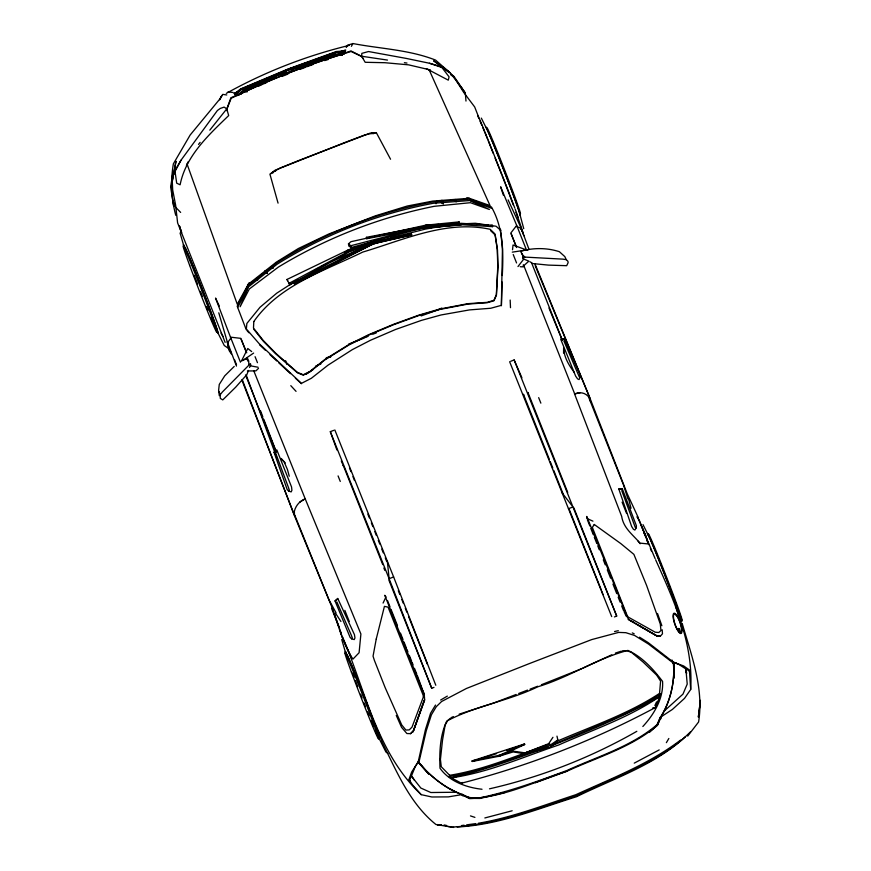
<?xml version="1.0" encoding="UTF-8"?>
<svg xmlns="http://www.w3.org/2000/svg" width="871" height="871" viewBox="0 0 871 871"><rect width="100%" height="100%" fill="white"/><g stroke="black" fill="none" stroke-linecap="round" stroke-linejoin="round"><path stroke-width="1.31" d="M563.57 353.093L563.624 348.16C564.038 357.132 568.883 365.352 574.218 372.331M502.121 282.03L501.402 305.721M502.295 275.519C503.503 252.111 503.427 227.984 491.451 206.993L469.6 199.132L432.941 201.887C377.872 212.143 324.121 233.101 276.673 262.868L247.876 285.666L237.195 306.222L245.796 328.53M455.315 223.705L459.278 223.237L459.104 221.898L425.473 225.219L382.325 234.756M622.308 488.838L618.715 488.729L631.627 526.454L633.413 529.263L634.894 530.047L636.276 527.815L636.396 525.757L622.308 488.838L618.856 489.262M429.762 69.822L408.608 64.846L384.917 62.712L365.167 62.287L361.628 56.234L361.835 53.371L368.52 51.531L406.496 58.466L429.447 63.245L441.27 66.653L449.077 76.866L448.282 80.143L426.398 68.657M682.189 623.44C691.411 655.297 704.051 688.33 698.586 722.005L687.698 736.115M175.757 215.311C171.239 198.523 170.509 181.048 173.351 163.89L190.15 135.027L219.851 98.989L222.149 95.135L219.644 99.773L221.67 95.864M246.286 329.761L246.852 323.479L260.015 307.267L276.771 293.157L297.24 279.95M512.529 249.759L513.03 245.012L527.75 250.423M700.415 700.295L698.357 717.127L699.838 705.183M172.817 173.22L170.64 187.015L173.699 206.405M171.282 187.134L172.11 182.148M172.273 181.255L175.964 161.364L172.273 181.255L172.687 189.943L175.615 205.044L177.608 222.9L225.132 342.368M249.52 367.431L250.772 365.014L250.423 363.599L222.388 391.994L220.178 394.726L220.298 398.417L222.78 399.898L235.703 387.16L245.796 375.793M673.174 663.201L671.987 660.011M462.719 795.005C445.462 788.658 430.601 776.486 418.82 762.702L426.257 730.791L431.417 714.786L436.317 706.642L441.597 701.503L466.464 688.46L528.991 663.724L591.67 639.597L618.617 632.411L625.835 632.684L634.632 635.482L648.492 644.061L673.588 663.277C674.938 681.862 670.485 701.427 660.37 717.29L672.39 709.44L684.508 698.39L690.681 689.494C693.599 643.571 674.034 600.685 655.623 559.792M508.12 199.884L520.793 227.32L520.237 227.908L516.427 226.504M174.951 170.988L175.202 170.106L173.481 174.363L181.016 160.199L217.412 110.497L220.265 108.44L224.141 107.1L226.743 108.875L228.692 115.56C208.452 135.157 185.795 155.953 180.112 184.794L176.693 183.171L174.897 170.607L181.016 160.199M557.277 741.156C591.714 726.251 628.067 714.089 659.543 693.381L660.577 681.155L656.669 675.123L643.038 662.014L631.41 652.346L626.619 650.67L622.362 650.811M343.185 54.329L343.914 51.879L345.743 50.083M659.543 693.381L660.751 694.045L655.373 707.513C594.174 740.328 528.643 765.892 461.401 783.214L449.142 776.627L449.621 775.299C484.211 769.779 516.83 755.484 549.775 743.932M424.068 700.676L413.398 730.715L410.491 733.654L406.888 733.534L401.553 727.329L396.261 715.429M343.805 53.85L344.644 51.422M424.7 699.903L413.475 730.867L410.535 733.72M436.023 203.781L436.937 201.234M408.782 779.981L411.656 772.065L418.211 761.787L425.484 729.452L430.568 713.262L435.522 705.053M413.039 731.999L424.613 699.598L424.449 696.8L422.228 689.592L384.764 595.285L386.038 596.831L383.077 603.059M226.808 109.125L230.848 97.824L237.271 94.972M227.353 111.074L226.906 109.038L231.196 98.249C267.081 81.079 304.458 65.673 342.706 54.046M246.558 375.259L248.507 370.458M248.268 287.038L240.113 306.744L249.302 288.998L278.317 267.125C325.928 238.131 379.506 217.238 434.161 206.318L470.438 202.693L489.382 209.465L469.992 200.504L433.333 203.27C378.264 213.537 324.524 234.495 277.065 264.251L248.268 287.038L237.587 307.572M351.394 46.315L352.973 43.55C380.54 48.841 409.087 49.669 435.587 60.099L450.111 72.816L455.577 79.555L463.818 92.566L474.684 106.959L478.277 116.137M557.832 739.915L556.907 742.059L550.037 747.242L525.398 753.84L513.117 751.934L498.234 756.474L498.016 755.734L513.03 751.14L525.137 752.882L549.623 745.522L557.832 739.915L556.972 736.126M660.708 717.595L657.257 725.26L649.537 732.304M342.455 636.766C365.493 690.67 376.849 752.827 421.205 794.657L431.853 796.987L448.325 796.889L462.512 794.504C465.245 797.509 474.336 798.555 479.79 797.825C509.633 791.619 538.289 781.069 566.825 770.541C597.288 756.561 631.225 746.73 657.028 724.672C657.888 724.639 660.828 712.881 661.024 718.662M654.883 705.532L656.592 701.874M186.416 165.479L187.08 164.096L237.271 304.24L249.171 282.683M657.028 724.672L660.849 716.975L657.638 725.129C631.78 747.34 597.648 757.095 567.075 771.173C535.11 781.45 503.438 797.531 469.436 798.576L461.957 794.592L462.915 795.974M241.321 361.269L247.778 348.52L251.686 351.557M186.688 164.684L188.299 161.581M580.293 377.274L579.019 379.56L577.538 378.831L575.644 376.109L560.674 339.124L564.256 339.08L580.282 375.205L580.293 377.274L579.324 377.001L563.831 340.855M666.369 742.669L668.841 738.477M660.577 717.791C670.637 701.329 675.112 681.274 673.403 662.2L648.122 642.569L639.543 637.18M685.303 736.866C654.665 765.141 613.467 778.598 576.504 796.715C537.385 808.887 498.56 825.055 457.166 826.982M346.223 47.48L347.627 45.227M552.943 737.302L548.676 743.671L525.137 752.882M337.839 598.932L335.03 600.946L350.131 637.463L351.71 638.868L352.341 637.931L351.361 635.34L336.805 601.817M231.207 337.621L228.158 341.9L227.287 341.857L218.784 312.809M275.987 451.069L274.049 452.332L287.19 489.589L288.671 491.07L289.324 490.177L288.464 487.542L275.737 453.29M517.984 266.548L523.711 259.144L521.99 253.363M198.523 144.412L200.134 142.376M209.813 130.138L226.743 108.875M690.431 731.89C659.303 762.974 614.882 776.54 576.286 795.909C535.894 808.669 495.534 824.87 452.811 826.993M503.351 195.169L500.64 186.797L516.699 225.447L510.798 233.036L516.253 246.482M273.625 76.702L285.83 70.693L299.199 66.719L286.995 72.729L273.625 76.702L286.417 71.716M253.744 370.719L305.209 498.843C299.711 501.054 295.857 505.43 294.376 511.179L294.442 514.369L328.955 599.738L336.032 612.792M234.223 366.441L224.718 375.869L219.274 384.438L218.621 390.252L219.318 395.695M258.513 368.324L255.932 370.872L247.397 370.992M642.842 726.501C653.914 714.568 663.691 698.335 662.559 681.383C653.49 669.32 641.927 656.538 627.882 650.419C596.689 658.476 568.883 677.453 537.886 686.751C508.664 700.948 475.25 705.858 446.725 721.112C439.942 735.276 439.311 752.773 440.007 768.233C449.338 781.516 466.595 787.58 482.022 789.257M235.377 94.885L241.147 89.778L288.573 69.876L336.968 52.391L344.698 52.216M238.044 95.059L241.888 91.662L243.347 91.597M240.679 94.384L244.522 90.987L276.586 77.138M423.633 227.69L351.155 247.538L348.868 246.112L348.465 243.858L350.948 241.692L366.637 238.229M664.312 710.965L682.962 694.133L687.219 684.094L685.902 668.982L678.378 664.127L673.414 662.2L674.132 678.095L673.806 663.201M234.941 94.678L240.984 89.473L288.421 69.56L336.805 52.075L344.807 51.803M240.331 94.144L244.359 90.682L252.274 87.361M450.296 718.346L447.759 720.469L445.168 725.031L442.501 740.274L440.432 759.512L441.281 766.73L449.621 775.299M235.137 93.861L240.69 89.256L288.192 69.332L336.642 51.814L345.079 51.367M238.273 95.168L243.826 90.562L272.612 78.009M234.745 93.643L240.538 88.951L288.029 69.016L336.478 51.498L343.947 51.03M236.912 95.734L243.662 90.246L274.844 76.757M247.527 284.839L276.336 262.117L298.339 248.529L328.661 234.059L375.129 215.932L407.269 206.024L432.68 201.103L469.306 198.283L490.035 205.6L429.076 69.658L430.514 70.213M242.454 360.67L253.635 353.071M344.263 53.218L350.98 50.943L361.781 56.452M680.599 740.056C649.037 764.074 611.627 778.38 575.818 794.711C543.678 805.218 511.767 817.651 478.321 823.258M660.751 694.045C628.753 714.525 592.574 727.514 557.832 742.571L554.087 743.932M520.869 229.378L521.348 229.073L523.907 235.714M636.832 731.313C590.995 757.563 541 777.084 489.502 788.821M440.628 700.034L447.324 696.114M373.703 242.857L381.128 240.113L348.542 251.403L289.02 283.347L289.814 284.839L348.944 252.002L371.231 243.771M226.286 93.371C264.828 71.934 306.45 55.711 349.315 45.357M314.485 270.315L319.102 267.833M321.41 266.602L327.169 263.499M335.03 600.946L337.698 598.388L354.443 634.621L354.954 637.931L354.225 639.575L351.71 638.868M634.251 763.138L659.195 749.92M365.559 337.545L368.302 336.119M461.401 783.214L462.86 782.452M294.028 282.814L372.984 242.476L411.145 233.722L411.645 235.018L373.507 243.76L294.518 284.12L294.028 282.814L294.518 284.12M294.496 283.968L373.409 243.64L411.624 234.865M242.639 360.256L247.538 358.395L248.725 361.073L248.801 364.807M344.568 252.427L348.204 250.619M299.678 502.186L305.209 498.843L360.899 634.001L359.092 652.738L352.907 659.151C346.832 649.984 342.728 639.39 339.701 628.862M239.177 94.449C275.127 77.029 313.037 63.115 351.057 51.476L361.639 56.452L362.869 58.194M234.157 93.556L237.718 91.836M289.814 284.839L286.995 279.46L347.834 250.097L380.573 238.85L381.128 240.113L376.065 241.735M252.024 87.47L275.236 77.301M258.916 86.044L262.443 84.356M244.424 91.085L250.946 87.993M274.049 452.332L276.815 449.904L291.556 486.976L291.916 490.297L291.154 491.897L288.671 491.07M234.223 93.36L237.707 91.716M611.79 654.796L582.851 668.177M438.146 309.749L441.771 308.051M524.68 744.531L499.747 756.104L472.267 761.472L472.115 760.895L524.527 743.954L524.68 744.531L506.78 750.312M275.802 170.781L272.383 172.36L280.222 167.983L299.33 160.286L370.077 133.154L376.305 132.621L390.546 159.23M451.134 717.639L453.377 716.615M524.527 743.954L499.562 755.255L472.115 760.895M271.044 173.634L273.287 172.632M329.478 262.258L365.951 246.667M275.824 74.656L279.471 73.11M281.899 72.064L287.974 69.473L281.747 72.108M263.684 83.845L266.167 82.821M541.414 684.737L581.632 668.721M281.954 76.441L287.931 74.079M372.821 334.235L376.424 332.82M336.925 449.991L330.316 431.678L333.691 430.361M510.754 361.269L514.14 359.941L521.914 377.796M435.794 685.248L393.627 576.94L389.119 578.703L330.316 431.678M568.436 508.718L572.944 506.955L616.701 616.058L614.447 616.94M388.825 579.934L431.711 688.253L433.976 687.371M298.764 67.394L335.651 54.35L343.12 53.871M298.927 67.709L335.814 54.666L343.043 54.285M299.156 67.949L335.727 55.025L342.401 54.786M296.913 69.179L335.89 55.33L342.325 55.189M299.907 69.44L305.895 67.132M348.705 344.067L364.361 338.013M516.155 694.459L493.4 703.158L459.137 714.166M518.681 693.49L527.532 690.104M530.058 689.146L537.636 686.239M307.093 66.664L313.386 64.356M421.183 315.912L436.926 310.196M539.095 749.376C509.568 759.697 480.073 771.39 449.142 776.627M535.338 782.757L567.065 771.194M548.142 746.97C516.231 758.565 484.243 770.312 451.091 777.857C488.348 772.621 523.242 756.932 558.714 744.988C592.846 729.756 629.123 717.693 660.033 696.31C625.084 715.995 587.871 731.346 550.624 746.066M301.899 64.498L289.205 69.016L309.14 61.972M222.747 94.373L226.765 94.961M368.466 245.807L393.518 237.271L425.266 229.117L442.642 226.112M372.799 133.796L376.305 132.621M615.394 653.087L621.197 651.192M525.398 753.84L535.458 750.573M472.267 761.472L496.557 753.622M371.046 133.688L373.354 132.958L364.807 134.972L345.547 142.245L275.138 170.204L269.923 174.146L278.056 203.128M362.129 246.177L369.729 243.749M331.426 54.47L335.095 53.316M339.995 51.792L344.894 50.268M330.86 56.985L335.455 55.559M324.665 60.589L328.411 59.435M348.062 45.052L352.973 43.55M340.115 51.879L345.177 50.344M347.834 250.097L381.128 240.113M627.915 498.887L623.44 484.809L588.35 396.468C584.681 392.56 579.542 391.634 574.816 394.215L523.721 265.372M653.751 707.96L655.373 707.513L652.695 707.96M484.842 817.956L512.17 810.77M348.465 243.858L350.795 245.72L424.896 226.623L459.061 222.943M505.038 792.436L480.052 798.457L469.839 798.402L462.512 794.929M417.699 227.658L421.608 226.732M369.25 237.652L371.863 237.075M374.476 236.498L379.712 235.333M614.534 631.519L618.301 630.702M525.746 250.119L512.268 252.144M461.521 224.783L421.031 228.485L366.735 238.687L366.419 237.315L420.671 227.026L461.086 223.314L492.202 225.208L492.55 226.667L461.401 224.685L420.987 228.398M580.369 392.647L574.49 393.757L621.676 516.372C623.484 528.272 632.901 534.642 639.967 543.123L648.133 543.94L645.923 535.85L637.354 516.808M561.958 339.472L564.256 339.08M461.478 825.566L464.069 825.218M466.66 824.859L475.729 823.618M533.237 263.619L548.447 265.111L566.673 265.688L568.121 262.683L567.903 261.235L566.259 259.656L562.829 259.133L524.81 257.097L522.633 257.37L522.981 258.774L528.849 261.148L522.458 266.864L520.216 266.7M427.563 227.015L432.854 226.384M438.135 225.752L440.78 225.437M446.061 224.816L451.352 224.185M456.578 223.444L459.278 223.237L459.104 221.898M425.473 225.219L438.995 224.424M441.695 224.272L444.406 224.108M456.578 223.401L459.278 223.237M457.21 224.076L459.79 223.967M462.37 223.847L475.294 223.259L488.272 225.11M245.829 91.891L247.277 91.836M337.708 54.263L344.154 54.122M219.296 306.026L215.529 298.067L230.477 337.153L240.886 338.362L246.177 351.884M660.436 636.2L656.767 635.917L628.122 619.444M233.221 92.5L228.006 91.912M441.586 825.055L437.144 824.597L441.162 825M444.177 825.316L446.769 825.577M443.84 825.273L446.518 825.545M448.086 826.47L451.624 826.862M490.863 225.491L496.056 226.231L500.814 230.434M361.628 56.234L387.497 60.088M404.384 62.668L406.975 63.06M453.639 827.45L435.946 824.499C409.381 803.182 396.261 770.454 381.433 740.807M466.725 197.859L469.306 198.283M250.358 365.82L258.088 367.235M636.276 527.815L635.297 527.51L621.752 490.613M470.46 815.898L474.913 817.379M429.447 63.245L444.722 68.504L450.111 72.816L433.649 60.807L444.722 68.504L440.704 66.49L441.51 66.958M462.512 794.504C445.212 788.538 430.568 776.246 418.603 762.789M469.992 200.504L491.843 208.354M673.588 663.277L673.414 662.2L683.637 665.934L689.865 670.289M673.37 662.232L678.378 664.127M235.17 94.144L238.164 95.342M588.067 518.996L592.944 521.152M236.019 93.981L238.926 95.287M462.316 794.428L469.6 797.814M632.313 632.89L634.186 633.805M449.665 788.712L456.056 792.24L430.84 792.523L420.835 788.048L411.406 776.105L415.14 766.85L418.265 761.787L428.576 773.905L418.265 761.787L418.82 762.702M529.949 261.768L532.137 263.009M657.877 636.451L629.167 619.771L627.479 617.572L586.76 516.449L586.847 518.463M631.214 620.925L633.413 622.242M638.911 625.53L656.69 635.765L660.392 636.124L662.483 633.783L662.178 629.766M271.099 266.733L273.374 268.137M412.451 776.758L411.406 776.105L409.49 780.176L412.451 784.771L421.205 794.657M228.137 348.193L224.272 345.504L216.857 330.817M387.867 753.361L385.929 752.011L377.916 736.115A46.936 1.187 68.7 0 0 374.726 724.28M450.579 74.645L453.617 76.953L465.07 92.696L453.987 76.43L450.971 74.079M445.941 70.159L447.955 71.727M640.174 543.754L638.051 541.141M295.389 378.188L301.475 383.752M276.749 360.953L269.977 354.639M278.709 362.772L290.479 373.648M259.504 344.764L265.22 350.153M490.515 230.554L495.251 235.072L497.493 250.021L497.972 267.179L496.437 295.149L493.988 300.767L487.183 302.738L468.054 304.055L439.942 309.423L418.951 315.509L393.529 324.741L368.575 335.172L349.021 344.905L324.763 359.984L309.804 371.971L303.315 375.172L297.425 372.81L275.769 353.887L263.434 341.367L253.831 329.292M524.81 257.097L522.143 254.365L520.804 251.752L521.304 251.044C533.662 247.691 547.173 247.712 559.389 251.708L564.833 256.618L566.259 259.656M180.645 212.415L175.507 207.135L172.883 200.45M285.263 462.926L281.028 458.44L284.131 461.924L287.452 469.556L289.259 476.241M290.794 385.657L296.053 391.362M247.168 330.762L248.932 332.766M245.916 328.476L259.242 343.762L301.442 383.371L311.372 378.264L328.106 365.101L352.439 349.565L370.491 340.267L395.641 329.445L421.477 320.365L441.074 314.964L469.545 309.902L490.754 308.258L501.369 305.351L502.447 248.856L500.444 229.149M509.633 361.705L562.154 492.942L572.944 506.955L514.14 359.941M637.017 516.873L639.205 520.031L647.872 542.1M231.348 352.853L228.583 348.716L227.287 341.857L236.477 366.092M231.359 353.942L229.236 350.708L227.843 343.62M335.64 613.424L340.931 621.48M441.031 201.647L442.316 203.651M461.586 87.775L465.397 94.003L465.985 101.058M221.005 333.114L223.096 336.522M351.536 657.747L341.682 636.146L340.43 631.279M286.995 279.46L287.67 280.723M382.021 740.633L374.955 724.334M246.569 358.264L248.191 361.498M481.336 118.108L487.357 130.225A46.936 1.187 68.7 0 1 507.651 180.232A46.936 1.187 68.7 0 1 519.747 214.658M643.005 524.614L649.026 536.732M412.941 777.781L413.932 779.839M294.975 516.601L241.844 379.974M492.55 226.667L492.202 225.208M624.224 611.997L626.303 616.363M640.784 524.571L655.101 558.572M638.454 518.005L627.262 493.803L589.896 398.014L535.055 264.087M478.636 116.888L484.374 130.639M611.692 616.603L562.154 492.942M241.136 339.32L246.722 352.82M548.97 308.029L562.328 340.419M334.823 429.926L393.627 576.94M520.314 227.625L520.662 228.474M528.904 249.073L520.793 227.32L523.253 233.722M535.186 265.677L590.298 399.016L590.429 401.302M618.17 597.212L620.185 602.188M621.687 605.933L623.701 610.909M484.842 131.793L505.332 183.16M495.142 158.195L501.696 174.581M516.699 225.447L526.182 249.248M531.713 263.162L562.405 340.289M622.101 502.175L626.543 513.335M567.729 492.42L527.957 392.494L528.207 393.594M549.296 459.202L523.449 394.247L523.689 395.347M550.287 461.706L552.78 467.956M553.771 470.449L563.221 494.184M441.924 200.265L443.393 203.966M349.467 467.923L350.959 471.668M352.951 476.666L354.443 480.411M367.856 514.14L369.348 517.886M371.34 522.883L372.832 526.628M374.824 531.626L376.316 535.371M378.297 540.368L379.789 544.114M381.781 549.111L383.273 552.856M385.265 557.854L386.757 561.599M382.739 564.615L342.967 464.689L343.218 465.778M341.28 460.922L342.249 463.35M255.072 356.675L257.457 362.674M344.851 610.375L349.293 621.524M240.461 362.216L230.477 337.153M245.502 374.857L276.227 451.973M331.513 608.274L339.287 627.762L334.181 613.336M513.226 254.539L516.557 262.944M587.348 519.715L589.841 525.975M590.832 528.479L593.325 534.74M594.316 537.233L596.798 543.493M597.8 545.997L599.292 549.753M603.298 559.813L605.291 564.854M607.294 569.884L610.593 578.17M612.944 584.093L616.722 593.587M538.67 397.633L540.858 403.153M455.152 199.448L456.132 201.909M616.701 616.058L573.815 507.739M569.296 509.502L601.24 589.863M398.319 590.734L399.822 594.501M401.814 599.52L403.317 603.287M405.309 608.306L406.811 612.073M408.804 617.093L427.454 664.366M383.861 568.012L384.819 570.407M264.969 270.75L265.949 273.211M338.079 475.914L340.267 481.434M387.53 600.587L390.012 606.847M391.014 609.352L397.481 625.618M400.475 633.152L402.979 639.445M403.981 641.96L406.485 648.253M406.953 649.439L407.889 651.802M409.305 655.362L411.656 661.285M412.135 662.472L413.072 664.834M414.487 668.395L416.85 674.328M650.376 548.458L651.366 550.951M488.217 140.699L493.16 153.187M417.329 675.58L424.46 695.134M505.768 184.293L507.956 189.943M511.277 233.896L516.547 247.516M523.253 264.849L524.211 267.321M234.582 359.81L236.531 364.84M242.378 379.952L294.028 514.63L332.57 608.807L340.964 634.099M260.407 410.513L262.824 416.806M263.793 419.321L276.368 452.016M508.392 191.076L514.794 208.082M411.145 233.722L411.645 235.018M601.676 591.028L602.982 594.534M246.373 375.499L276.771 457.689M675.852 606.902L680.077 620.217M515.207 209.214L518.06 217.184M219.046 391.558L220.178 394.726M657.507 613.467L661.873 625.737M431.711 688.253L389.119 578.703L387.345 561.164M285.623 360.692L286.875 364.35M380.573 238.85L380.921 239.895M227.875 341.759L228.158 342.63M685.934 671.247L686.62 673.414L685.902 668.982L689.462 670.91L690.681 689.494M423.175 691.171L423.883 693.479M179.644 226.351L181.582 232.807L181.266 230.369M179.524 226.068L181.288 232.034M519.606 213.275L523.743 228.638M341.726 639.51L345.308 651.835M180.057 233.003L184.01 246.558M628.633 499.083L631.029 508.261M366.419 237.315L366.778 238.774M350.795 245.72L351.155 247.538M266.907 270.914L267.364 273.385M266.809 270.892L267.049 273.298M510.166 300.049L510.493 307.681M345.275 651.41A47.284 1.198 68.7 0 1 367.246 704.704A47.284 1.198 68.7 0 1 377.905 736.463M377.502 735.581A47.284 1.198 68.7 0 1 375.455 730.932M373.55 726.447A47.284 1.198 68.7 0 1 371.1 720.524M369.13 715.679A47.284 1.198 68.7 0 1 367.595 711.89M365.504 706.642A47.284 1.198 68.7 0 1 364.045 702.984M362.064 697.943A47.284 1.198 68.7 0 1 360.594 694.176M357.709 686.707A47.284 1.198 68.7 0 1 355.39 680.621M353.985 676.93A47.284 1.198 68.7 0 1 352.603 673.229M354.17 677.017A46.936 1.187 68.7 0 1 352.799 673.348M345.526 651.682A46.936 1.187 68.7 0 1 346.364 653.152M347.05 654.578A46.936 1.187 68.7 0 1 374.258 722.984M183.759 246.297A47.284 1.198 68.7 0 1 202.05 289.052A47.284 1.198 68.7 0 1 216.933 331.394M213.188 323.021A47.284 1.198 68.7 0 1 210.945 317.665M207.962 310.392A47.284 1.198 68.7 0 1 206.449 306.668M202.388 296.467A47.284 1.198 68.7 0 1 200.406 291.437M197.488 283.935A47.284 1.198 68.7 0 1 194.168 275.301M256.705 277.707A48.003 1.219 68.7 0 1 257.664 280.212M185.381 248.072A46.936 1.187 68.7 0 1 205.676 298.089A46.936 1.187 68.7 0 1 217.772 332.504M647.501 533.466A47.284 1.198 68.7 0 1 668.612 584.506A47.284 1.198 68.7 0 1 680.828 619.956M648.721 535.469A46.294 1.176 68.7 0 1 667.502 579.585A46.294 1.176 68.7 0 1 680.523 617.387M643.909 532.769A65.369 1.655 68.7 0 1 645.28 536.024M647.273 540.815A65.369 1.655 68.7 0 1 648.851 544.647M647.501 533.836A46.936 1.187 68.7 0 1 663.473 571.724A46.936 1.187 68.7 0 1 681.046 618.998M681.274 619.782A46.936 1.187 68.7 0 1 681.416 621.165M485.844 126.959A47.284 1.198 68.7 0 1 505.169 173.405A47.284 1.198 68.7 0 1 519.998 214.93M486.911 127.602A46.294 1.176 68.7 0 1 507.575 177.575A46.294 1.176 68.7 0 1 519.53 212.284M477.602 115.669A65.369 1.655 68.7 0 1 478.952 118.641M480.019 121.058A65.369 1.655 68.7 0 1 481.815 125.25M482.686 127.308A65.369 1.655 68.7 0 1 487.727 139.458M502.197 175.844A65.369 1.655 68.7 0 1 509.339 194.462M509.851 195.812A65.369 1.655 68.7 0 1 513.291 204.979M516.013 212.372A65.369 1.655 68.7 0 1 522.698 233.232M315.454 366.245A35.755 20.185 -22.2 0 1 320.931 363.893M328.334 357.415A33.806 19.075 -22.4 0 1 330.73 356.925M326.244 357.752A35.755 20.175 -22.4 0 1 330.087 356.827M306.048 374.399A33.806 19.075 -22.2 0 1 309.891 371.59M310.914 370.926A33.806 19.075 -22.2 0 1 313.048 369.642M253.809 321.541L253.483 328.062L263.173 340.354L275.584 353.103L297.359 372.331L303.26 374.748L309.76 371.569L324.72 359.581L348.977 344.491L368.531 334.758L393.485 324.328L418.907 315.095L439.899 309.009L468.021 303.663L487.139 302.346L493.933 300.332L496.361 294.67L497.787 266.384L497.232 249.019L494.913 233.842L490.166 229.302C446.638 219.775 403.687 239.895 362.728 252.078C324.437 270.848 279.232 285.046 253.809 321.541M376.239 639.053L373.049 656.157L374.367 660.305L385.134 687.578L401.727 724.933L405.897 730.04L409.207 729.909L412.016 727.143L423.273 697.236L423.143 695.2L388.052 607.131L384.427 606.368L376.239 639.053M689.342 670.812L689.549 671.476L689.342 670.812M594.262 524.484L592.345 527.401L627.174 615.568L628.394 617.18L655.253 632.226L658.824 632.498L660.958 630.495L660.283 624.028L646.63 585.53L633.881 554.359L620.827 543.602L594.262 524.484M679.478 628.818L678.378 628.448L679.63 632.477L680.632 632.89L679.478 628.818M409.566 780.013L409.795 780.645L409.566 780.013M351.383 672.053A46.294 1.176 68.7 0 0 378.373 738.739A46.294 1.176 68.7 0 0 355.194 676.234A46.294 1.176 68.7 0 0 351.383 672.053M189.715 265.546A46.294 1.176 68.7 0 0 216.705 332.232A46.294 1.176 68.7 0 0 193.525 269.727A46.294 1.176 68.7 0 0 189.715 265.546M676.321 615.274A9.951 2.624 70.8 0 0 673.61 618.606A9.831 2.602 70.8 0 0 678.705 631.421A9.951 2.635 70.8 0 0 681.416 628.078A9.831 2.602 70.8 0 0 676.288 615.307M676.212 614.567A10.811 2.863 70.8 0 0 673.272 618.203A10.692 2.82 70.8 0 0 678.803 632.117A10.811 2.853 70.8 0 0 681.753 628.492A10.692 2.82 70.8 0 0 676.212 614.578"/></g></svg>
